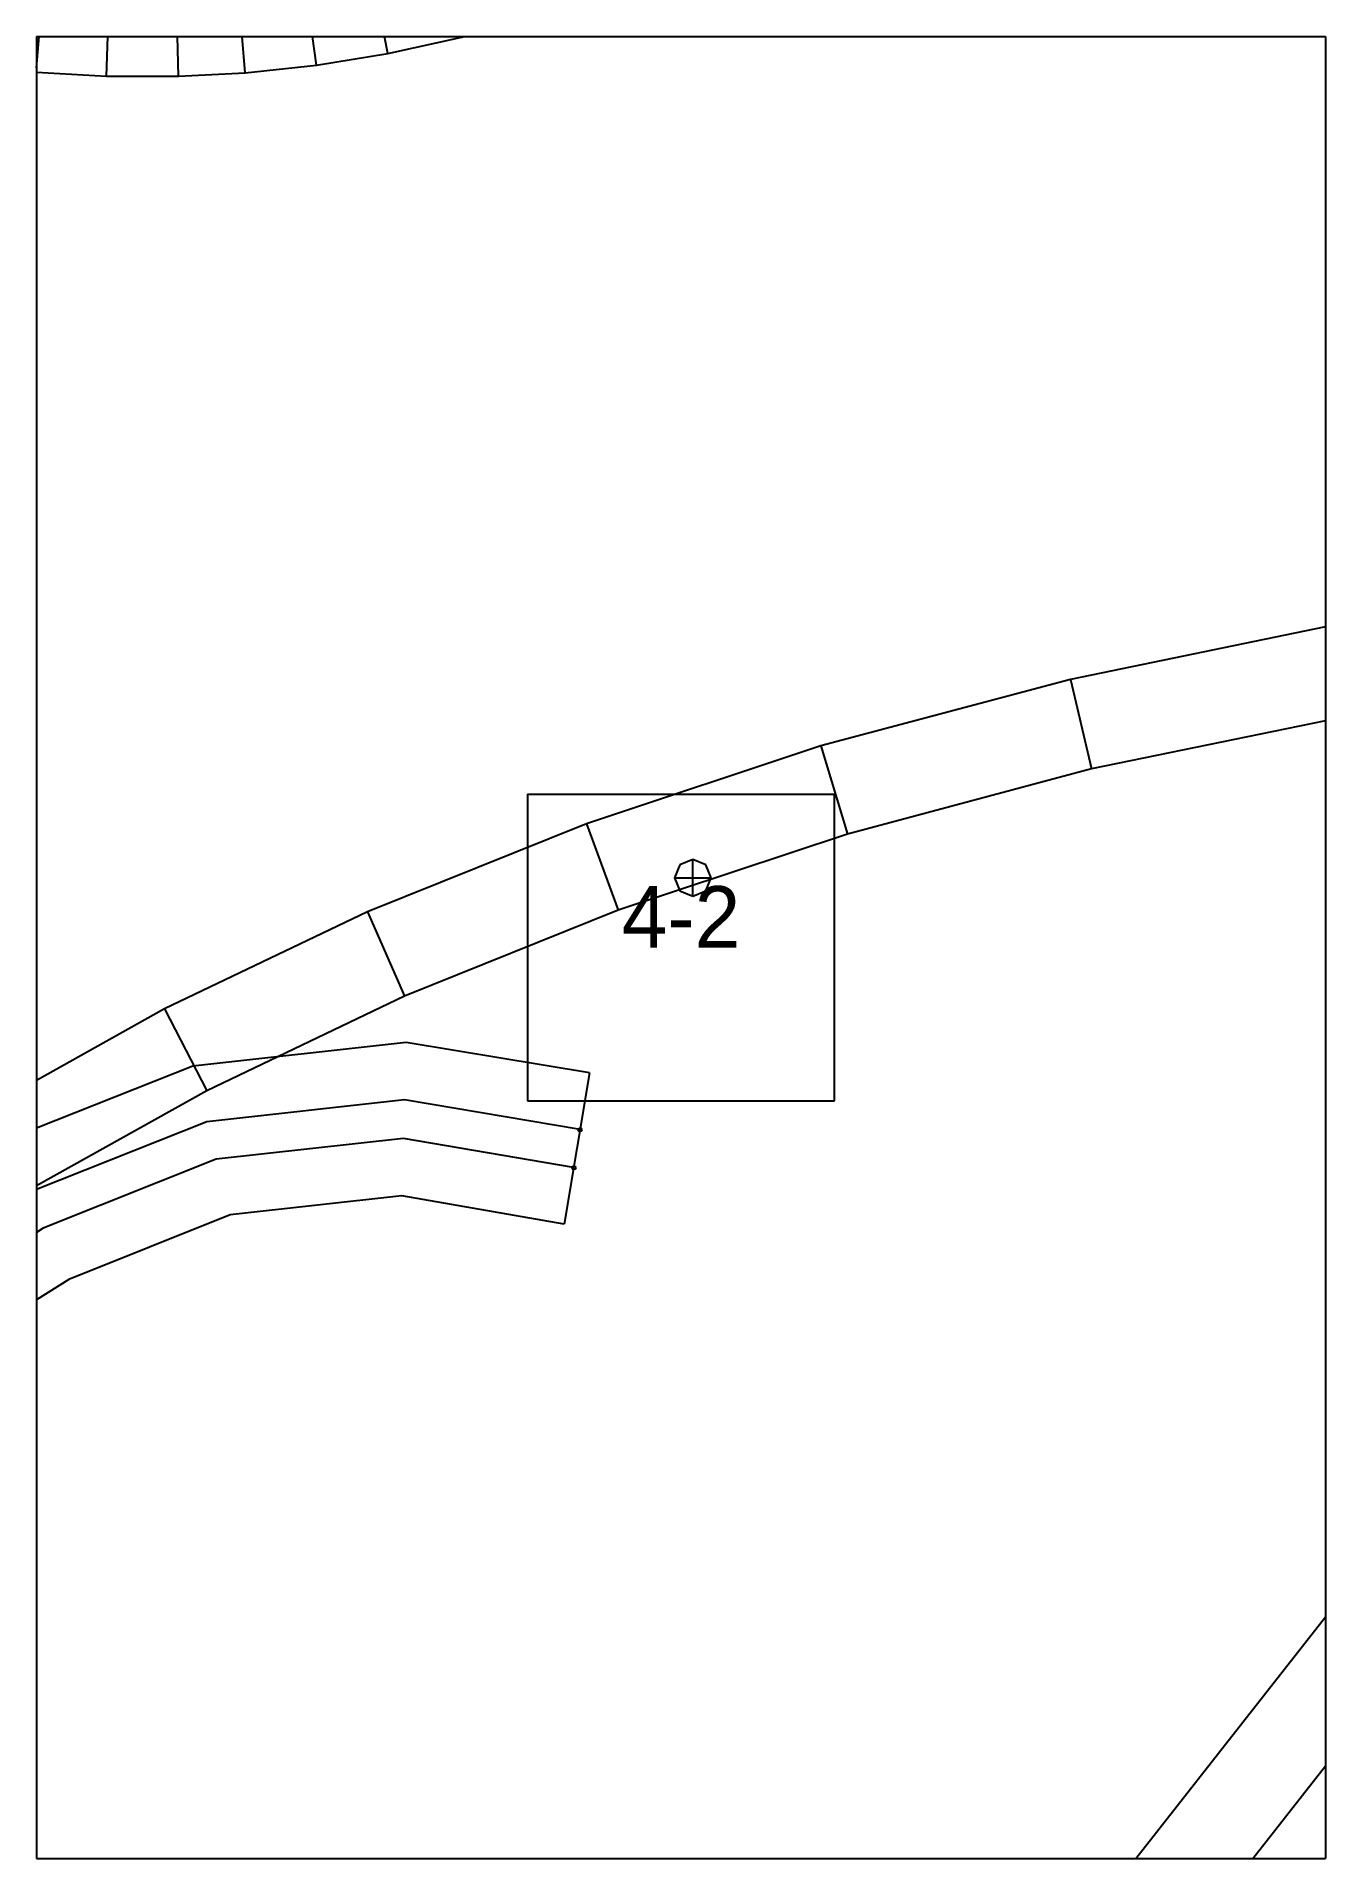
# Paper-space layout 'Plan 4-2' of a CAD drawing. Header units: metres, sheet in millimetres. Extents: x 0 to 210, y 0 to 297.
# The model-space entities are those that its viewports show. They can reach past a viewport. Long polylines and large blocks are cut down to what shows.
import ezdxf
from ezdxf.enums import TextEntityAlignment as Align

# ---------------------------------------------------------------- set-up
doc = ezdxf.new("R2010")
doc.units = ezdxf.units.M
for name, color, linetype in [('default', 7, 'Continuous'), ('mcircles', 7, 'Continuous'), ('TEXTLAYER', 7, 'Continuous'), ('VIEWPORTS', 7, 'Continuous')]:
    doc.layers.add(name, color=color, linetype=linetype)

msp = doc.modelspace()

# ---------------------------------------------------------------- linework, layer by layer
at = {"color": 9}
for p, q in [((210, -594), (210, -891)), ((210, -594), (210, -891)), ((420, -594), (420, -891)), ((420, -594), (420, -891)), ((0, -891), (210, -891)), ((0, -891), (210, -891)), ((210, -891), (420, -891)), ((210, -891), (210, -1188)), ((210, -891), (420, -891)), ((210, -891), (210, -1188)), ((420, -891), (630, -891)), ((420, -891), (420, -1188)), ((420, -891), (630, -891)), ((420, -891), (420, -1188)), ((290, -1014.5), (340, -1014.5)), ((290, -1014.5), (290, -1064.5)), ((340, -1064.5), (340, -1014.5)), ((290, -1064.5), (340, -1064.5)), ((0, -1188), (210, -1188)), ((0, -1188), (210, -1188)), ((210, -1188), (420, -1188)), ((210, -1188), (210, -1485)), ((210, -1188), (420, -1188)), ((210, -1188), (210, -1485)), ((420, -1188), (630, -1188)), ((420, -1188), (420, -1485)), ((420, -1188), (630, -1188)), ((420, -1188), (420, -1485))]:
    msp.add_line(p, q, dxfattribs=at)
at = {"layer": 'default', "color": 7, "linetype": 'Continuous'}
for p, q in [((307.86, -865.33), (339.03, -890.39)), ((267.26, -893.79), (264.42, -879.06)), ((279.3, -891.11), (275.6, -876.57)), ((209.94, -896.84), (211.19, -881.89)), ((243.99, -896.92), (242.81, -881.97)), ((255.6, -895.69), (253.6, -880.82)), ((221.42, -897.49), (221.84, -882.49)), ((233.13, -897.49), (232.74, -882.49)), ((279.3, -891.11), (292.07, -887.44)), ((199.83, -889.79), (211.74, -889.88)), ((211.74, -889.88), (223.64, -888.37)), ((255.6, -895.69), (267.26, -893.79)), ((267.26, -893.79), (279.3, -891.11)), ((198.44, -895.57), (209.94, -896.84)), ((209.94, -896.84), (221.42, -897.49)), ((233.13, -897.49), (243.99, -896.92)), ((243.99, -896.92), (255.6, -895.69)), ((221.42, -897.49), (233.13, -897.49)), ((466.51, -980.23), (421.37, -986.94)), ((421.37, -986.94), (378.43, -995.79)), ((421.37, -986.94), (423.98, -1001.71)), ((378.43, -995.79), (337.8, -1006.64)), ((378.43, -995.79), (381.88, -1010.39)), ((423.98, -1001.71), (381.88, -1010.39)), ((337.8, -1006.64), (299.6, -1019.36)), ((337.8, -1006.64), (342.11, -1021.01)), ((381.88, -1010.39), (342.11, -1021.01)), ((299.6, -1019.36), (263.92, -1033.71)), ((299.6, -1019.36), (304.77, -1033.44)), ((342.11, -1021.01), (304.77, -1033.44)), ((314.8, -1026.01), (313.92, -1028.13)), ((316.92, -1025.13), (314.8, -1026.01)), ((319.04, -1026.01), (316.92, -1025.13)), ((316.92, -1031.13), (316.92, -1025.13)), ((319.92, -1028.13), (319.04, -1026.01)), ((298.56, -1303.47), (513.24, -1029.71)), ((313.92, -1028.13), (314.8, -1030.25)), ((313.92, -1028.13), (319.92, -1028.13)), ((314.8, -1030.25), (316.92, -1031.13)), ((316.92, -1031.13), (319.04, -1030.25)), ((319.04, -1030.25), (319.92, -1028.13)), ((304.77, -1033.44), (269.96, -1047.44)), ((263.92, -1033.71), (230.86, -1049.52)), ((263.92, -1033.71), (269.96, -1047.44)), ((269.96, -1047.44), (237.76, -1062.84)), ((230.86, -1049.52), (200.49, -1066.51)), ((230.86, -1049.52), (237.76, -1062.84)), ((307.97, -1315.78), (514.07, -1052.95)), ((270.22, -1055), (235.5, -1058.83)), ((300.12, -1059.95), (270.22, -1055)), ((235.5, -1058.83), (204.04, -1071.29)), ((300.12, -1059.95), (295.96, -1084.6)), ((237.76, -1062.84), (208.24, -1079.35)), ((269.96, -1064.34), (237.76, -1067.9)), ((298.56, -1069.17), (269.96, -1064.34)), ((237.76, -1067.9), (208.24, -1079.65)), ((269.78, -1070.64), (239.28, -1074.02)), ((297.51, -1075.38), (269.78, -1070.64)), ((239.28, -1074.02), (211.08, -1085.27)), ((269.51, -1079.99), (241.54, -1083.09)), ((295.96, -1084.6), (269.51, -1079.99)), ((241.54, -1083.09), (215.28, -1093.62)), ((211.08, -1085.27), (202.22, -1090.78)), ((215.28, -1093.62), (207.23, -1098.68))]:
    msp.add_line(p, q, dxfattribs=at)
at = {"layer": 'mcircles', "color": 7, "linetype": 'Continuous'}
for centre in [(298.55, -1069.2), (297.55, -1075.4)]:
    msp.add_circle(centre, 0.3, dxfattribs=at)

# ---------------------------------------------------------------- texts
at = {"layer": 'TEXTLAYER', "color": 1}
msp.add_text('4-2', height=10, dxfattribs=at).set_placement((315, -1039.5), align=Align.CENTER)

psp = doc.layouts.new('Plan 4-2')

# ---------------------------------------------------------------- viewports
at = {"layer": 'VIEWPORTS'}
psp.add_viewport(center=(105, 148.5), size=(210, 297), view_center_point=(315, -1039.5), view_height=297, dxfattribs=at)

doc.saveas('drawing.dxf')
